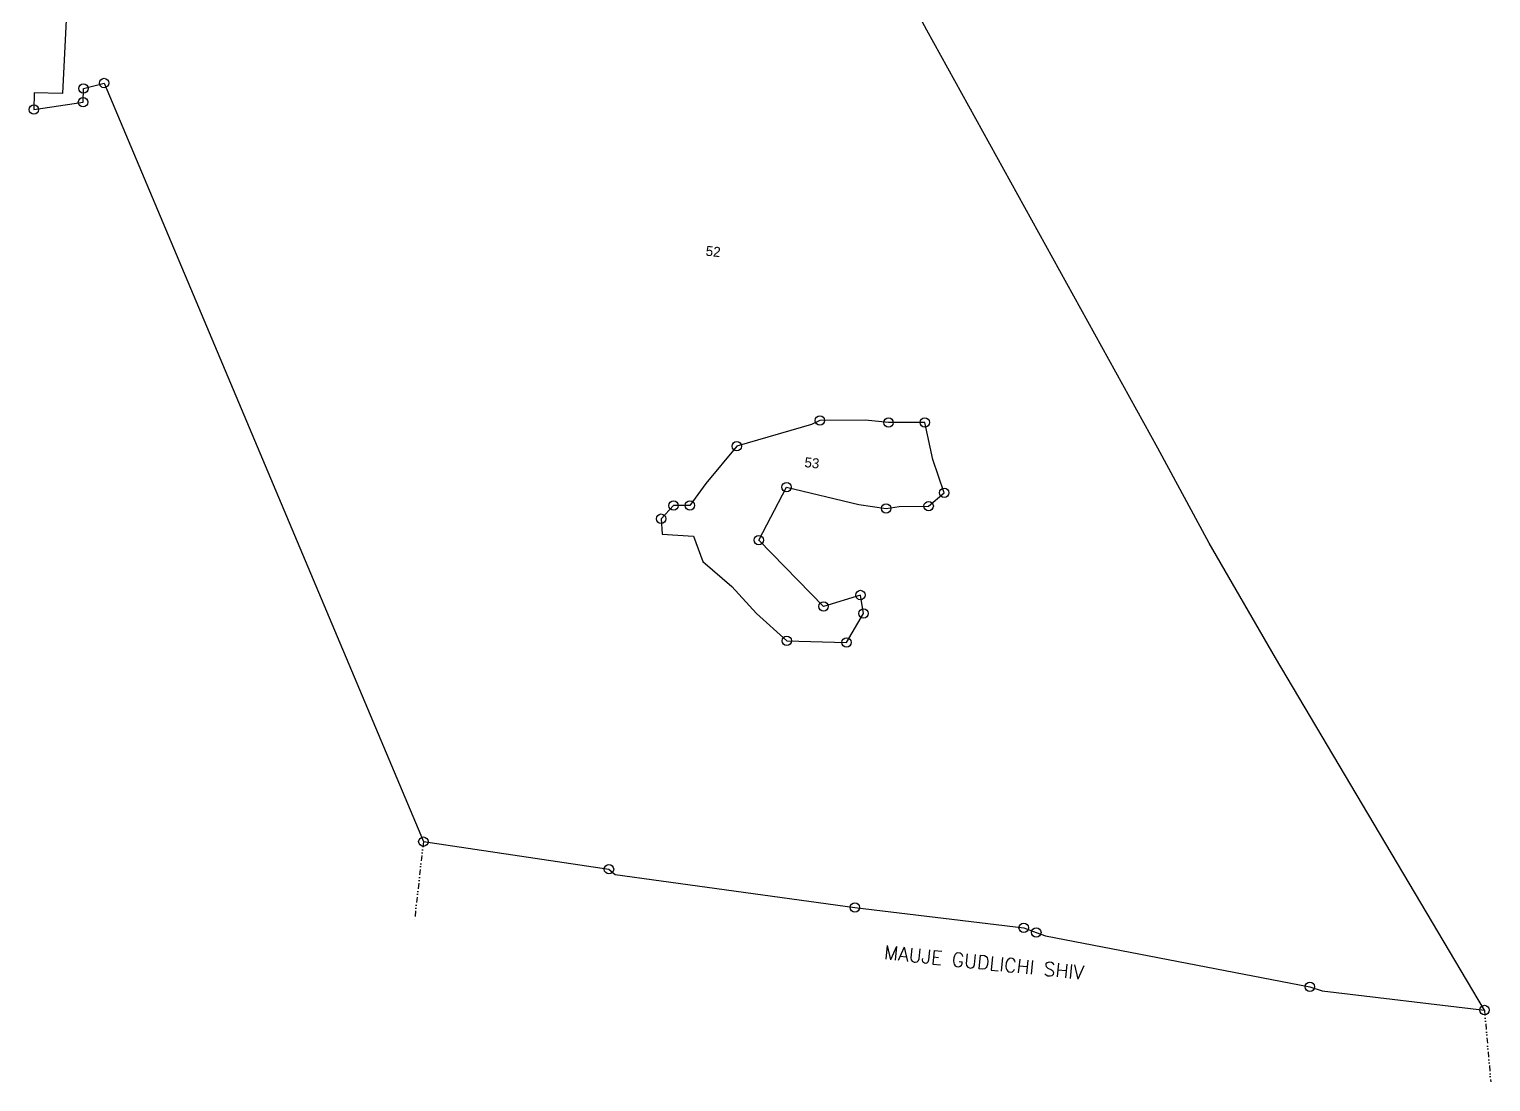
# Model space of a CAD drawing. Header units: metres. Extents: x 258261 to 260021, y 2188774 to 2191552.
# Drawn here: x 258691 to 260021, y 2188774 to 2189733 of the extents above; entities that cross this region are included whole.
import ezdxf

# ---------------------------------------------------------------- set-up
doc = ezdxf.new("R2010")
doc.units = ezdxf.units.M
doc.linetypes.add('DIVIDE', pattern=[1.25, 0.5, -0.25, 0, -0.25, 0, -0.25])
for name, color, linetype in [('POLY_PARCEL', 6, 'Continuous'), ('SYM_STONE', 1, 'Continuous'), ('TEXT_MAPOUT', 7, 'Continuous'), ('TEXT_PARCEL', 7, 'Continuous'), ('V_BOUND_LINE', 7, 'Continuous'), ('V_DIVIDE_LINE', 7, 'DIVIDE')]:
    doc.layers.add(name, color=color, linetype=linetype)
doc.styles.get("Standard").update_dxf_attribs({"font": 'simplex.shx'})
doc.styles.add('TEXT_MAP', font='', dxfattribs={"height": 1.8})
doc.styles.get('TEXT_MAP').set_extended_font_data('Kruti Dev 050')

msp = doc.modelspace()

# ---------------------------------------------------------------- linework, layer by layer
at = {"layer": 'POLY_PARCEL'}
for p, q in [((259403, 2189372.7), (259335.1, 2189353)), ((259410.8, 2189376.5), (259403, 2189372.7)), ((259451.9, 2189376.7), (259410.8, 2189376.5)), ((259473.3, 2189374.5), (259451.9, 2189376.7)), ((259506.2, 2189374.6), (259473.3, 2189374.5)), ((259513.6, 2189340.8), (259506.2, 2189374.6)), ((259335.1, 2189353), (259307.1, 2189319.1)), ((259524, 2189310.6), (259513.6, 2189340.8)), ((259307.1, 2189319.1), (259292.5, 2189299.1)), ((259355.1, 2189267.5), (259380.5, 2189315.8)), ((259380.5, 2189315.8), (259446.3, 2189299.9)), ((259509.8, 2189298.5), (259524, 2189310.6)), ((259277.6, 2189298.9), (259266.2, 2189287)), ((259266.2, 2189287), (259267.3, 2189272.9)), ((259292.5, 2189299.1), (259277.6, 2189298.9)), ((259446.3, 2189299.9), (259471, 2189296.3)), ((259471, 2189296.3), (259483.1, 2189298.2)), ((259483.1, 2189298.2), (259509.8, 2189298.5)), ((259267.3, 2189272.9), (259295.6, 2189271.1)), ((259295.6, 2189271.1), (259304.2, 2189248)), ((259414.1, 2189207.1), (259355.1, 2189267.5)), ((259304.2, 2189248), (259330.6, 2189225.2)), ((259330.6, 2189225.2), (259353.1, 2189200.6)), ((259447.7, 2189217.5), (259414.1, 2189207.1)), ((259450.5, 2189200.7), (259447.7, 2189217.5)), ((259353.1, 2189200.6), (259380.6, 2189175.8)), ((259435.1, 2189174.3), (259450.5, 2189200.7)), ((259380.6, 2189175.8), (259435.1, 2189174.3))]:
    msp.add_line(p, q, dxfattribs=at)
at = {"layer": 'SYM_STONE'}
for centre in [(258759.2, 2189683.7), (258740.4, 2189678.7), (258695.3, 2189659.5), (258740, 2189666.2), (259410.8, 2189376.5), (259473.3, 2189374.5), (259506.2, 2189374.6), (259335.1, 2189353), (259380.5, 2189315.8), (259524, 2189310.6), (259277.6, 2189298.9), (259292.5, 2189299.1), (259471, 2189296.3), (259509.8, 2189298.5), (259266.2, 2189287), (259355.1, 2189267.5), (259447.7, 2189217.5), (259414.1, 2189207.1), (259450.5, 2189200.7), (259380.6, 2189175.8), (259435.1, 2189174.3), (259049.8, 2188992.9), (259218.8, 2188967.8), (259442.6, 2188933), (259596.3, 2188914.5), (259607.8, 2188910.3), (259856.8, 2188860.8), (260015.8, 2188839.6)]:
    msp.add_circle(centre, 4.28, dxfattribs=at)
at = {"layer": 'V_BOUND_LINE'}
for p, q in [((259508, 2189731.8), (259473.4, 2189796.2)), ((258724.8, 2189741.2), (258721.4, 2189674.1)), ((259718.4, 2189351.2), (259508, 2189731.8)), ((258695.4, 2189674.7), (258695.3, 2189659.5)), ((258721.4, 2189674.1), (258695.4, 2189674.7)), ((258740, 2189666.2), (258740.4, 2189678.7)), ((258740.4, 2189678.7), (258759.2, 2189683.7)), ((258759.2, 2189683.7), (259049.8, 2188992.9)), ((258695.3, 2189659.5), (258740, 2189666.2)), ((259765.2, 2189264.6), (259718.4, 2189351.2)), ((259825.6, 2189160.3), (259765.2, 2189264.6)), ((260015.8, 2188839.6), (259825.6, 2189160.3)), ((259049.8, 2188992.9), (259218.8, 2188967.8)), ((259218.8, 2188967.8), (259224.4, 2188963)), ((259224.4, 2188963), (259442.6, 2188933)), ((259442.6, 2188933), (259596.3, 2188914.5)), ((259596.3, 2188914.5), (259607.8, 2188910.3)), ((259607.8, 2188910.3), (259616.1, 2188907.3)), ((259616.1, 2188907.3), (259856.8, 2188860.8)), ((259856.8, 2188860.8), (259868, 2188857.1)), ((259868, 2188857.1), (260015.8, 2188839.6))]:
    msp.add_line(p, q, dxfattribs=at)
at = {"layer": 'V_DIVIDE_LINE', "ltscale": 10}
for p, q in [((259049.8, 2188992.9), (259041.9, 2188921.7)), ((260015.8, 2188839.6), (260021.5, 2188774.3))]:
    msp.add_line(p, q, dxfattribs=at)

# ---------------------------------------------------------------- texts
at = {"layer": 'TEXT_MAPOUT'}
msp.add_text('MAUJE GUDLICHI SHIV', height=12.577, rotation=354.0718, dxfattribs=at).set_placement((259468.6, 2188886.1))
at = {"layer": 'TEXT_PARCEL', "style": 'TEXT_MAP'}
for s, p in [('52', (259306.5, 2189526.5)), ('53', (259396.4, 2189334))]:
    msp.add_text(s, height=9.06, rotation=354.0718, dxfattribs=at).set_placement(p)

doc.saveas('drawing.dxf')
